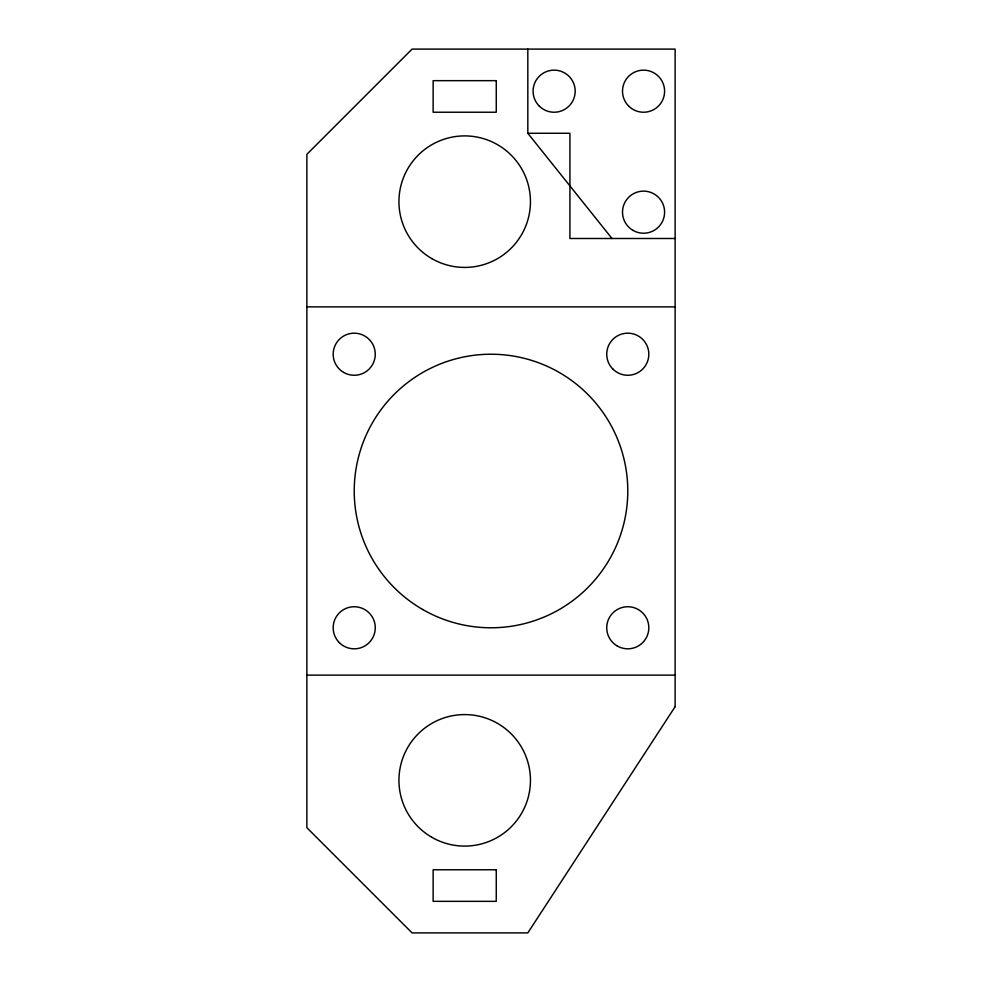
<?xml version="1.0" encoding="UTF-8"?>
<svg xmlns="http://www.w3.org/2000/svg" width="982" height="982" viewBox="0 0 982 982"><rect width="100%" height="100%" fill="white"/><g stroke="black" fill="none" stroke-linecap="round" stroke-linejoin="round"><path stroke-width="1.47" d="M527.825 49.1L527.825 133.27L569.916 133.27L569.916 238.491L675.125 238.491M306.875 306.875L675.125 306.875M306.875 675.125L675.125 675.125M527.825 133.27L611.995 238.491M675.125 706.684L527.825 932.9L412.084 932.9L306.875 827.691L306.875 154.309L412.084 49.1L675.125 49.1L675.125 706.684M496.266 80.659L433.136 80.659L433.136 112.23L496.266 112.23L496.266 80.659M496.266 869.77L433.136 869.77L433.136 901.341L496.266 901.341L496.266 869.77M612.903 369.097A21.039 21.039 0 0 0 648.108 359.67A21.039 21.039 0 0 0 622.33 333.892A21.039 21.039 0 0 0 612.903 369.097M343.7 372.448A21.039 21.039 0 0 0 375.259 354.22A21.039 21.039 0 0 0 343.7 336.004A21.039 21.039 0 0 0 343.7 372.448M422.616 609.454A136.78 136.78 0 0 0 627.78 491A136.78 136.78 0 0 0 422.616 372.546A136.78 136.78 0 0 0 422.616 609.454M339.342 642.658A21.039 21.039 0 0 0 374.547 633.23A21.039 21.039 0 0 0 348.77 607.453A21.039 21.039 0 0 0 339.342 642.658M628.676 106.068A21.039 21.039 0 0 0 663.881 96.629A21.039 21.039 0 0 0 638.116 70.864A21.039 21.039 0 0 0 628.676 106.068M633.034 230.402A21.039 21.039 0 0 0 664.605 212.186A21.039 21.039 0 0 0 633.034 193.957A21.039 21.039 0 0 0 633.034 230.402M539.253 106.068A21.039 21.039 0 0 0 574.458 96.629A21.039 21.039 0 0 0 548.68 70.864A21.039 21.039 0 0 0 539.253 106.068M617.261 645.996A21.039 21.039 0 0 0 648.82 627.78A21.039 21.039 0 0 0 617.261 609.552A21.039 21.039 0 0 0 617.261 645.996M431.822 837.29A65.757 65.757 0 0 0 530.452 780.334A65.757 65.757 0 0 0 431.822 723.39A65.757 65.757 0 0 0 431.822 837.29M431.822 258.61A65.757 65.757 0 0 0 530.452 201.666A65.757 65.757 0 0 0 431.822 144.71A65.757 65.757 0 0 0 431.822 258.61"/></g></svg>
